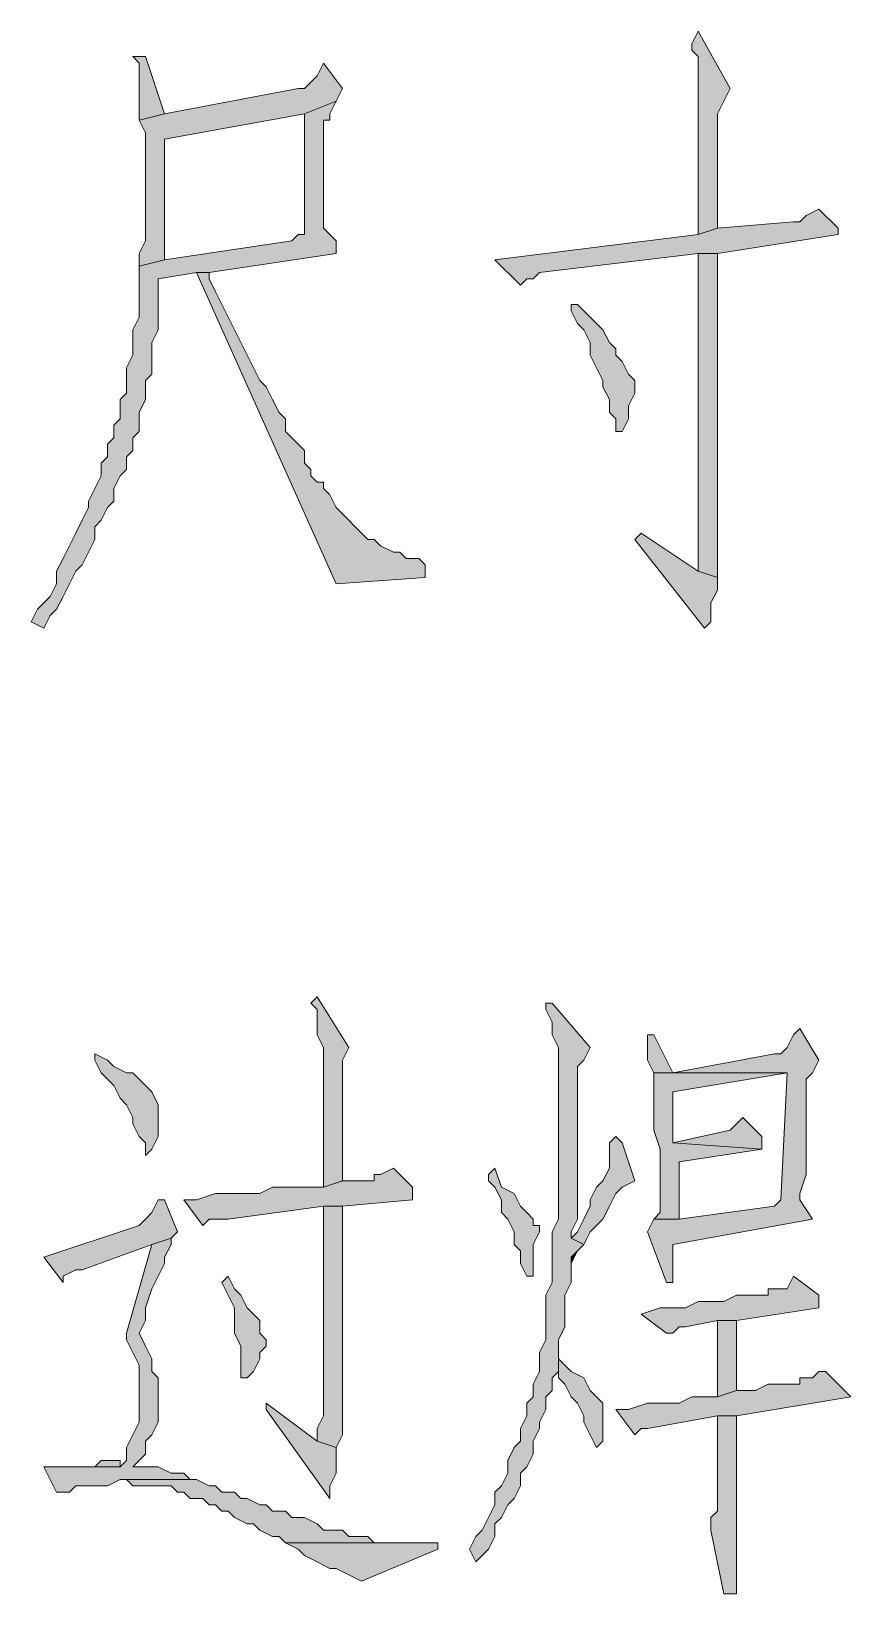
# Model space of a CAD drawing. Header units: millimetres. Extents: x 24 to 410, y 10 to 282.
# Drawn here: x 326.52 to 331.98, y 53.21 to 63.63 of the extents above; entities that cross this region are included whole.
import ezdxf

# ---------------------------------------------------------------- set-up
doc = ezdxf.new("R2010")
doc.units = ezdxf.units.MM

msp = doc.modelspace()

# ---------------------------------------------------------------- hatches: boundary and pattern name
h = msp.add_hatch(color=256)
h.dxf.hatch_style = 2
h.paths.add_polyline_path([(330.962, 63.627), (330.919667, 63.542333), (330.919667, 63.5), (330.962, 63.457667), (330.962, 62.272333), (331.089, 62.314667), (331.089, 63.034333), (331.089, 63.076667), (331.131333, 63.161333), (331.173667, 63.246)])
h = msp.add_hatch(color=256)
h.dxf.hatch_style = 2
h.paths.add_polyline_path([(327.279, 63.457667), (327.194333, 63.457667), (327.236667, 63.415333), (327.236667, 63.034333), (327.406, 63.076667)])
h = msp.add_hatch(color=256)
h.dxf.hatch_style = 2
h.paths.add_polyline_path([(328.464333, 63.415333), (328.422, 63.330667), (328.379667, 63.288333), (328.337333, 63.246), (328.295, 63.246), (327.406, 63.076667), (327.236667, 63.034333), (327.279, 62.949667), (327.279, 62.23), (327.236667, 62.145333), (327.236667, 62.060667), (327.406, 62.103), (327.406, 62.653333), (327.406, 62.780333), (327.406, 62.907333), (328.337333, 63.076667), (328.549, 63.161333), (328.591333, 63.246)])
h = msp.add_hatch(color=256)
h.dxf.hatch_style = 2
h.paths.add_polyline_path([(328.549, 63.161333), (328.337333, 63.076667), (328.337333, 62.272333), (328.295, 62.272333), (328.252667, 62.23), (327.406, 62.103), (327.236667, 62.060667), (327.236667, 61.722), (327.194333, 61.637333), (327.194333, 61.468), (327.152, 61.383333), (327.152, 61.214), (327.109667, 61.171667), (327.109667, 61.044667), (327.067333, 61.002333), (327.067333, 60.917667), (327.025, 60.875333), (327.025, 60.790667), (326.982667, 60.748333), (326.982667, 60.663667), (326.940333, 60.579), (326.898, 60.494333), (326.898, 60.452), (326.855667, 60.367333), (326.813333, 60.282667), (326.771, 60.198), (326.728667, 60.113333), (326.686333, 60.028667), (326.686333, 59.944), (326.644, 59.859333), (326.559333, 59.774667), (326.517, 59.69), (326.601667, 59.647667), (326.644, 59.732333), (326.686333, 59.774667), (326.728667, 59.859333), (326.771, 59.944), (326.813333, 60.028667), (326.855667, 60.071), (326.898, 60.155667), (326.940333, 60.240333), (326.940333, 60.325), (326.982667, 60.367333), (327.025, 60.452), (327.067333, 60.494333), (327.067333, 60.579), (327.109667, 60.663667), (327.152, 60.706), (327.152, 60.790667), (327.194333, 60.833), (327.194333, 60.917667), (327.236667, 60.96), (327.236667, 61.087), (327.279, 61.171667), (327.279, 61.298667), (327.321333, 61.341), (327.321333, 61.552667), (327.363667, 61.637333), (327.363667, 61.976), (327.617667, 62.018333), (327.702333, 62.018333), (328.549, 62.145333), (328.549, 62.23), (328.464333, 62.314667), (328.464333, 63.034333), (328.506667, 63.034333), (328.506667, 63.076667)])
h = msp.add_hatch(color=256)
h.dxf.hatch_style = 2
h.paths.add_polyline_path([(331.766333, 62.441667), (331.681667, 62.399333), (331.639333, 62.357), (331.597, 62.357), (331.089, 62.314667), (330.962, 62.272333), (329.607333, 62.103), (329.776667, 61.933667), (329.819, 61.976), (329.861333, 61.976), (329.903667, 62.018333), (330.962, 62.145333), (331.089, 62.145333), (331.893333, 62.272333), (331.893333, 62.314667)])
h = msp.add_hatch(color=256)
h.dxf.hatch_style = 2
h.paths.add_polyline_path([(331.089, 62.145333), (330.962, 62.145333), (330.962, 60.367333), (330.962, 60.028667), (331.089, 59.986333)])
h = msp.add_hatch(color=256)
h.dxf.hatch_style = 2
h.paths.add_polyline_path([(327.702333, 62.018333), (327.617667, 62.018333), (328.549, 59.944), (329.141667, 59.986333), (329.141667, 60.071), (329.099333, 60.113333), (329.014667, 60.113333), (328.972333, 60.155667), (328.93, 60.155667), (328.845333, 60.198), (328.803, 60.240333), (328.760667, 60.240333), (328.718333, 60.282667), (328.676, 60.325), (328.633667, 60.367333), (328.591333, 60.409667), (328.549, 60.452), (328.506667, 60.536667), (328.464333, 60.579), (328.464333, 60.621333), (328.422, 60.621333), (328.379667, 60.663667), (328.379667, 60.706), (328.337333, 60.748333), (328.337333, 60.833), (328.295, 60.875333), (328.252667, 60.917667), (328.210333, 60.96), (328.210333, 61.044667), (328.168, 61.087), (328.125667, 61.171667), (328.083333, 61.256333), (328.041, 61.298667), (327.998667, 61.383333), (327.956333, 61.468), (327.914, 61.552667), (327.871667, 61.637333), (327.829333, 61.722), (327.787, 61.806667), (327.744667, 61.891333), (327.702333, 61.976)])
h = msp.add_hatch(color=256)
h.dxf.hatch_style = 2
h.paths.add_polyline_path([(330.157667, 61.806667), (330.115333, 61.806667), (330.115333, 61.764333), (330.157667, 61.679667), (330.2, 61.637333), (330.242333, 61.552667), (330.242333, 61.468), (330.284667, 61.383333), (330.327, 61.298667), (330.327, 61.256333), (330.369333, 61.171667), (330.369333, 61.087), (330.411667, 61.044667), (330.411667, 60.96), (330.454, 60.96), (330.496333, 61.044667), (330.496333, 61.129333), (330.538667, 61.214), (330.538667, 61.298667), (330.496333, 61.341), (330.454, 61.425667), (330.411667, 61.468), (330.411667, 61.510333), (330.369333, 61.552667), (330.327, 61.637333), (330.284667, 61.679667), (330.2, 61.764333)])
h = msp.add_hatch(color=256)
h.dxf.hatch_style = 2
h.paths.add_polyline_path([(330.581, 60.282667), (330.538667, 60.240333), (331.004333, 59.647667), (331.046667, 59.69), (331.046667, 59.817), (331.089, 59.901667), (331.089, 59.986333), (330.962, 60.028667)])
h = msp.add_hatch(color=256)
h.dxf.hatch_style = 2
h.paths.add_polyline_path([(328.422, 57.192333), (328.379667, 57.15), (328.422, 57.107667), (328.422, 56.938333), (328.464333, 56.853667), (328.464333, 55.922333), (328.591333, 55.964667), (328.591333, 56.684333), (328.591333, 56.769), (328.633667, 56.853667)])
h = msp.add_hatch(color=256)
h.dxf.hatch_style = 2
h.paths.add_polyline_path([(329.988333, 57.15), (329.946, 57.15), (329.946, 57.107667), (329.988333, 57.023), (329.988333, 56.938333), (330.030667, 56.853667), (330.030667, 55.710667), (329.988333, 55.626), (329.988333, 55.372), (329.988333, 55.287333), (329.946, 55.202667), (329.946, 54.906333), (329.903667, 54.821667), (329.903667, 54.694667), (329.861333, 54.61), (329.861333, 54.525333), (329.819, 54.483), (329.819, 54.398333), (329.776667, 54.313667), (329.776667, 54.229), (329.734333, 54.186667), (329.692, 54.102), (329.692, 54.017333), (329.649667, 53.932667), (329.607333, 53.890333), (329.607333, 53.805667), (329.565, 53.721), (329.522667, 53.636333), (329.480333, 53.594), (329.438, 53.509333), (329.480333, 53.424667), (329.522667, 53.467), (329.565, 53.509333), (329.607333, 53.594), (329.607333, 53.678667), (329.649667, 53.721), (329.692, 53.805667), (329.734333, 53.848), (329.776667, 53.932667), (329.776667, 54.017333), (329.819, 54.059667), (329.861333, 54.144333), (329.861333, 54.229), (329.903667, 54.313667), (329.903667, 54.356), (329.946, 54.440667), (329.946, 54.525333), (329.988333, 54.567667), (329.988333, 54.652333), (330.030667, 54.694667), (330.030667, 54.906333), (330.073, 54.991), (330.073, 55.202667), (330.115333, 55.287333), (330.115333, 55.456667), (330.157667, 55.499), (330.2, 55.541333), (330.115333, 55.583667), (330.115333, 55.626), (330.157667, 55.710667), (330.157667, 56.726667), (330.2, 56.769), (330.242333, 56.853667)])
h = msp.add_hatch(color=256)
h.dxf.hatch_style = 2
h.paths.add_polyline_path([(331.639333, 56.980667), (331.597, 56.938333), (331.554667, 56.853667), (331.512333, 56.811333), (331.47, 56.811333), (330.792667, 56.684333), (330.665667, 56.684333), (331.554667, 56.684333), (331.512333, 55.837667), (331.47, 55.795333), (330.835, 55.710667), (330.665667, 55.710667), (330.623333, 55.626), (330.750333, 55.287333), (330.792667, 55.287333), (330.792667, 55.329667), (330.792667, 55.541333), (331.724, 55.710667), (331.639333, 55.837667), (331.639333, 55.88), (331.681667, 56.007), (331.681667, 56.134), (331.681667, 56.642), (331.724, 56.684333), (331.766333, 56.769)])
h = msp.add_hatch(color=256)
h.dxf.hatch_style = 2
h.paths.add_polyline_path([(330.665667, 56.938333), (330.623333, 56.938333), (330.623333, 56.896), (330.623333, 56.769), (330.665667, 56.684333), (330.792667, 56.684333)])
h = msp.add_hatch(color=256)
h.dxf.hatch_style = 2
h.paths.add_polyline_path([(326.940333, 56.811333), (326.940333, 56.769), (326.982667, 56.684333), (327.025, 56.642), (327.067333, 56.599667), (327.109667, 56.515), (327.152, 56.472667), (327.194333, 56.388), (327.194333, 56.345667), (327.236667, 56.261), (327.279, 56.218667), (327.279, 56.134), (327.321333, 56.176333), (327.363667, 56.261), (327.363667, 56.472667), (327.321333, 56.557333), (327.279, 56.599667), (327.236667, 56.642), (327.194333, 56.684333), (327.152, 56.684333), (327.067333, 56.726667), (327.025, 56.769)])
h = msp.add_hatch(color=256)
h.dxf.hatch_style = 2
h.paths.add_polyline_path([(330.665667, 56.684333), (330.665667, 56.303333), (330.708, 56.176333), (330.708, 55.753), (330.665667, 55.710667), (330.835, 55.710667), (330.835, 55.753), (330.835, 56.091667), (331.385333, 56.176333), (330.792667, 56.218667), (330.792667, 56.430333), (330.792667, 56.557333), (331.554667, 56.684333)])
h = msp.add_hatch(color=256)
h.dxf.hatch_style = 2
h.paths.add_polyline_path([(331.258333, 56.388), (331.216, 56.345667), (331.173667, 56.303333), (330.792667, 56.218667), (331.385333, 56.176333), (331.385333, 56.261)])
h = msp.add_hatch(color=256)
h.dxf.hatch_style = 2
h.paths.add_polyline_path([(330.411667, 56.261), (330.369333, 56.218667), (330.369333, 56.049333), (330.327, 55.964667), (330.284667, 55.922333), (330.242333, 55.837667), (330.242333, 55.795333), (330.2, 55.710667), (330.157667, 55.626), (330.115333, 55.583667), (330.2, 55.541333), (330.242333, 55.626), (330.284667, 55.668333), (330.327, 55.710667), (330.369333, 55.795333), (330.411667, 55.88), (330.454, 55.922333), (330.538667, 55.964667), (330.454, 56.218667)])
h = msp.add_hatch(color=256)
h.dxf.hatch_style = 2
h.paths.add_polyline_path([(328.93, 56.049333), (328.845333, 56.007), (328.803, 56.007), (328.803, 55.964667), (328.591333, 55.964667), (328.464333, 55.922333), (328.125667, 55.922333), (328.041, 55.88), (327.744667, 55.88), (327.617667, 55.837667), (327.533, 55.837667), (327.66, 55.668333), (327.702333, 55.710667), (327.829333, 55.710667), (328.464333, 55.795333), (328.591333, 55.795333), (329.057, 55.837667), (329.057, 55.922333)])
h = msp.add_hatch(color=256)
h.dxf.hatch_style = 2
h.paths.add_polyline_path([(329.607333, 56.049333), (329.565, 56.007), (329.565, 55.964667), (329.607333, 55.922333), (329.649667, 55.837667), (329.649667, 55.753), (329.692, 55.710667), (329.734333, 55.626), (329.734333, 55.541333), (329.776667, 55.499), (329.776667, 55.414333), (329.819, 55.329667), (329.861333, 55.329667), (329.861333, 55.456667), (329.861333, 55.541333), (329.903667, 55.626), (329.903667, 55.668333), (329.861333, 55.668333), (329.861333, 55.710667), (329.819, 55.753), (329.776667, 55.795333), (329.734333, 55.88), (329.649667, 55.922333)])
h = msp.add_hatch(color=256)
h.dxf.hatch_style = 2
h.paths.add_polyline_path([(327.406, 55.837667), (327.363667, 55.837667), (327.321333, 55.753), (327.279, 55.710667), (327.236667, 55.668333), (326.601667, 55.456667), (326.728667, 55.287333), (326.728667, 55.329667), (326.813333, 55.372), (326.855667, 55.372), (327.321333, 55.541333), (327.448333, 55.583667), (327.490667, 55.626)])
h = msp.add_hatch(color=256)
h.dxf.hatch_style = 2
h.paths.add_polyline_path([(328.591333, 55.795333), (328.464333, 55.795333), (328.464333, 54.525333), (328.464333, 54.398333), (328.422, 54.313667), (328.422, 54.229), (328.549, 54.186667), (328.591333, 54.271333)])
h = msp.add_hatch(color=256)
h.dxf.hatch_style = 2
h.paths.add_polyline_path([(327.448333, 55.583667), (327.321333, 55.541333), (327.152, 54.948667), (327.152, 54.906333), (327.194333, 54.821667), (327.236667, 54.737), (327.236667, 54.356), (327.194333, 54.271333), (327.152, 54.186667), (327.152, 54.102), (327.109667, 54.059667), (326.601667, 54.059667), (326.686333, 53.890333), (326.771, 53.890333), (326.813333, 53.932667), (326.855667, 53.932667), (327.025, 53.932667), (327.109667, 53.975), (327.617667, 53.975), (327.575333, 53.975), (327.533, 54.017333), (327.448333, 54.017333), (327.363667, 54.059667), (327.194333, 54.059667), (327.279, 54.144333), (327.279, 54.229), (327.321333, 54.271333), (327.363667, 54.356), (327.363667, 54.652333), (327.321333, 54.694667), (327.321333, 54.779333), (327.279, 54.864), (327.236667, 54.948667), (327.279, 55.033333), (327.279, 55.118), (327.321333, 55.245), (327.363667, 55.329667), (327.406, 55.414333), (327.406, 55.456667), (327.448333, 55.541333)])
h = msp.add_hatch(color=256)
h.dxf.hatch_style = 2
h.paths.add_polyline_path([(330.157667, 55.499), (330.115333, 55.456667), (330.115333, 55.414333)])
h = msp.add_hatch(color=256)
h.dxf.hatch_style = 2
h.paths.add_polyline_path([(327.829333, 55.329667), (327.787, 55.287333), (327.829333, 55.202667), (327.871667, 55.118), (327.871667, 54.948667), (327.914, 54.864), (327.914, 54.652333), (327.956333, 54.652333), (327.998667, 54.694667), (328.041, 54.779333), (328.041, 54.821667), (328.083333, 54.864), (328.083333, 54.906333), (328.041, 54.948667), (328.041, 55.033333), (327.998667, 55.075667), (327.956333, 55.118), (327.914, 55.202667), (327.871667, 55.245)])
h = msp.add_hatch(color=256)
h.dxf.hatch_style = 2
h.paths.add_polyline_path([(331.597, 55.329667), (331.554667, 55.245), (331.427667, 55.245), (331.427667, 55.202667), (331.216, 55.202667), (331.131333, 55.160333), (330.962, 55.160333), (330.877333, 55.118), (330.708, 55.118), (330.581, 55.075667), (330.750333, 54.948667), (330.792667, 54.948667), (330.835, 54.991), (330.877333, 54.991), (331.089, 55.033333), (331.216, 55.033333), (331.766333, 55.118), (331.766333, 55.202667)])
h = msp.add_hatch(color=256)
h.dxf.hatch_style = 2
h.paths.add_polyline_path([(331.216, 55.033333), (331.089, 55.033333), (331.089, 54.948667), (331.089, 54.525333), (331.216, 54.567667)])
h = msp.add_hatch(color=256)
h.dxf.hatch_style = 2
h.paths.add_polyline_path([(330.030667, 54.779333), (330.030667, 54.652333), (330.073, 54.61), (330.115333, 54.525333), (330.157667, 54.483), (330.2, 54.398333), (330.2, 54.356), (330.242333, 54.271333), (330.284667, 54.186667), (330.327, 54.229), (330.327, 54.483), (330.284667, 54.525333), (330.242333, 54.567667), (330.2, 54.652333), (330.115333, 54.694667)])
h = msp.add_hatch(color=256)
h.dxf.hatch_style = 2
h.paths.add_polyline_path([(331.808667, 54.694667), (331.766333, 54.694667), (331.724, 54.652333), (331.639333, 54.652333), (331.639333, 54.61), (331.427667, 54.61), (331.343, 54.567667), (331.216, 54.567667), (331.089, 54.525333), (330.919667, 54.525333), (330.835, 54.483), (330.623333, 54.483), (330.496333, 54.440667), (330.411667, 54.440667), (330.538667, 54.271333), (330.581, 54.313667), (330.623333, 54.313667), (331.089, 54.398333), (331.216, 54.398333), (331.978, 54.525333), (331.935667, 54.567667)])
h = msp.add_hatch(color=256)
h.dxf.hatch_style = 2
h.paths.add_polyline_path([(328.083333, 54.483), (328.083333, 54.440667), (328.506667, 53.848), (328.506667, 53.932667), (328.549, 54.017333), (328.549, 54.186667), (328.422, 54.229)])
h = msp.add_hatch(color=256)
h.dxf.hatch_style = 2
h.paths.add_polyline_path([(331.216, 54.398333), (331.089, 54.398333), (331.089, 54.313667), (331.089, 53.763333), (331.046667, 53.721), (331.046667, 53.636333), (331.131333, 53.213), (331.216, 53.213), (331.216, 53.255333), (331.216, 53.763333), (331.216, 53.848)])
h = msp.add_hatch(color=256)
h.dxf.hatch_style = 2
h.paths.add_polyline_path([(327.025, 54.102), (326.982667, 54.102), (326.940333, 54.059667), (327.109667, 54.059667), (327.109667, 54.102)])
h = msp.add_hatch(color=256)
h.dxf.hatch_style = 2
h.paths.add_polyline_path([(327.617667, 53.975), (327.109667, 53.975), (327.152, 53.975), (327.194333, 53.932667), (327.448333, 53.932667), (327.490667, 53.890333), (327.533, 53.890333), (327.575333, 53.848), (327.66, 53.848), (327.702333, 53.805667), (327.744667, 53.805667), (327.787, 53.763333), (327.829333, 53.763333), (327.871667, 53.721), (327.956333, 53.678667), (327.998667, 53.678667), (328.041, 53.636333), (328.125667, 53.594), (328.168, 53.594), (328.210333, 53.551667), (329.099333, 53.551667), (329.014667, 53.551667), (328.803, 53.551667), (328.760667, 53.594), (328.633667, 53.594), (328.591333, 53.636333), (328.464333, 53.636333), (328.422, 53.678667), (328.337333, 53.721), (328.252667, 53.721), (328.210333, 53.763333), (328.125667, 53.763333), (328.083333, 53.805667), (328.041, 53.805667), (327.956333, 53.848), (327.914, 53.848), (327.871667, 53.890333), (327.787, 53.890333), (327.744667, 53.932667), (327.702333, 53.932667)])
h = msp.add_hatch(color=256)
h.dxf.hatch_style = 2
h.paths.add_polyline_path([(329.226333, 53.551667), (328.210333, 53.551667), (328.295, 53.509333), (328.337333, 53.467), (328.422, 53.424667), (328.506667, 53.382333), (328.549, 53.382333), (328.633667, 53.34), (328.718333, 53.297667), (329.226333, 53.509333)])

# ---------------------------------------------------------------- linework, layer by layer
at = {"lineweight": 0}
for points in [[(330.962, 63.627), (330.919667, 63.542333), (330.919667, 63.5), (330.962, 63.457667), (330.962, 62.272333), (331.089, 62.314667), (331.089, 63.034333), (331.089, 63.076667), (331.131333, 63.161333), (331.173667, 63.246)], [(327.279, 63.457667), (327.194333, 63.457667), (327.236667, 63.415333), (327.236667, 63.034333), (327.406, 63.076667)], [(328.464333, 63.415333), (328.422, 63.330667), (328.379667, 63.288333), (328.337333, 63.246), (328.295, 63.246), (327.406, 63.076667), (327.236667, 63.034333), (327.279, 62.949667), (327.279, 62.23), (327.236667, 62.145333), (327.236667, 62.060667), (327.406, 62.103), (327.406, 62.653333), (327.406, 62.780333), (327.406, 62.907333), (328.337333, 63.076667), (328.549, 63.161333), (328.591333, 63.246)], [(328.549, 63.161333), (328.337333, 63.076667), (328.337333, 62.272333), (328.295, 62.272333), (328.252667, 62.23), (327.406, 62.103), (327.236667, 62.060667), (327.236667, 61.722), (327.194333, 61.637333), (327.194333, 61.468), (327.152, 61.383333), (327.152, 61.214), (327.109667, 61.171667), (327.109667, 61.044667), (327.067333, 61.002333), (327.067333, 60.917667), (327.025, 60.875333), (327.025, 60.790667), (326.982667, 60.748333), (326.982667, 60.663667), (326.940333, 60.579), (326.898, 60.494333), (326.898, 60.452), (326.855667, 60.367333), (326.813333, 60.282667), (326.771, 60.198), (326.728667, 60.113333), (326.686333, 60.028667), (326.686333, 59.944), (326.644, 59.859333), (326.559333, 59.774667), (326.517, 59.69), (326.601667, 59.647667), (326.644, 59.732333), (326.686333, 59.774667), (326.728667, 59.859333), (326.771, 59.944), (326.813333, 60.028667), (326.855667, 60.071), (326.898, 60.155667), (326.940333, 60.240333), (326.940333, 60.325), (326.982667, 60.367333), (327.025, 60.452), (327.067333, 60.494333), (327.067333, 60.579), (327.109667, 60.663667), (327.152, 60.706), (327.152, 60.790667), (327.194333, 60.833), (327.194333, 60.917667), (327.236667, 60.96), (327.236667, 61.087), (327.279, 61.171667), (327.279, 61.298667), (327.321333, 61.341), (327.321333, 61.552667), (327.363667, 61.637333), (327.363667, 61.976), (327.617667, 62.018333), (327.702333, 62.018333), (328.549, 62.145333), (328.549, 62.23), (328.464333, 62.314667), (328.464333, 63.034333), (328.506667, 63.034333), (328.506667, 63.076667)], [(331.766333, 62.441667), (331.681667, 62.399333), (331.639333, 62.357), (331.597, 62.357), (331.089, 62.314667), (330.962, 62.272333), (329.607333, 62.103), (329.776667, 61.933667), (329.819, 61.976), (329.861333, 61.976), (329.903667, 62.018333), (330.962, 62.145333), (331.089, 62.145333), (331.893333, 62.272333), (331.893333, 62.314667)], [(331.089, 62.145333), (330.962, 62.145333), (330.962, 60.367333), (330.962, 60.028667), (331.089, 59.986333)], [(327.702333, 62.018333), (327.617667, 62.018333), (328.549, 59.944), (329.141667, 59.986333), (329.141667, 60.071), (329.099333, 60.113333), (329.014667, 60.113333), (328.972333, 60.155667), (328.93, 60.155667), (328.845333, 60.198), (328.803, 60.240333), (328.760667, 60.240333), (328.718333, 60.282667), (328.676, 60.325), (328.633667, 60.367333), (328.591333, 60.409667), (328.549, 60.452), (328.506667, 60.536667), (328.464333, 60.579), (328.464333, 60.621333), (328.422, 60.621333), (328.379667, 60.663667), (328.379667, 60.706), (328.337333, 60.748333), (328.337333, 60.833), (328.295, 60.875333), (328.252667, 60.917667), (328.210333, 60.96), (328.210333, 61.044667), (328.168, 61.087), (328.125667, 61.171667), (328.083333, 61.256333), (328.041, 61.298667), (327.998667, 61.383333), (327.956333, 61.468), (327.914, 61.552667), (327.871667, 61.637333), (327.829333, 61.722), (327.787, 61.806667), (327.744667, 61.891333), (327.702333, 61.976)], [(330.157667, 61.806667), (330.115333, 61.806667), (330.115333, 61.764333), (330.157667, 61.679667), (330.2, 61.637333), (330.242333, 61.552667), (330.242333, 61.468), (330.284667, 61.383333), (330.327, 61.298667), (330.327, 61.256333), (330.369333, 61.171667), (330.369333, 61.087), (330.411667, 61.044667), (330.411667, 60.96), (330.454, 60.96), (330.496333, 61.044667), (330.496333, 61.129333), (330.538667, 61.214), (330.538667, 61.298667), (330.496333, 61.341), (330.454, 61.425667), (330.411667, 61.468), (330.411667, 61.510333), (330.369333, 61.552667), (330.327, 61.637333), (330.284667, 61.679667), (330.2, 61.764333)], [(330.581, 60.282667), (330.538667, 60.240333), (331.004333, 59.647667), (331.046667, 59.69), (331.046667, 59.817), (331.089, 59.901667), (331.089, 59.986333), (330.962, 60.028667)], [(328.422, 57.192333), (328.379667, 57.15), (328.422, 57.107667), (328.422, 56.938333), (328.464333, 56.853667), (328.464333, 55.922333), (328.591333, 55.964667), (328.591333, 56.684333), (328.591333, 56.769), (328.633667, 56.853667)], [(329.988333, 57.15), (329.946, 57.15), (329.946, 57.107667), (329.988333, 57.023), (329.988333, 56.938333), (330.030667, 56.853667), (330.030667, 55.710667), (329.988333, 55.626), (329.988333, 55.372), (329.988333, 55.287333), (329.946, 55.202667), (329.946, 54.906333), (329.903667, 54.821667), (329.903667, 54.694667), (329.861333, 54.61), (329.861333, 54.525333), (329.819, 54.483), (329.819, 54.398333), (329.776667, 54.313667), (329.776667, 54.229), (329.734333, 54.186667), (329.692, 54.102), (329.692, 54.017333), (329.649667, 53.932667), (329.607333, 53.890333), (329.607333, 53.805667), (329.565, 53.721), (329.522667, 53.636333), (329.480333, 53.594), (329.438, 53.509333), (329.480333, 53.424667), (329.522667, 53.467), (329.565, 53.509333), (329.607333, 53.594), (329.607333, 53.678667), (329.649667, 53.721), (329.692, 53.805667), (329.734333, 53.848), (329.776667, 53.932667), (329.776667, 54.017333), (329.819, 54.059667), (329.861333, 54.144333), (329.861333, 54.229), (329.903667, 54.313667), (329.903667, 54.356), (329.946, 54.440667), (329.946, 54.525333), (329.988333, 54.567667), (329.988333, 54.652333), (330.030667, 54.694667), (330.030667, 54.906333), (330.073, 54.991), (330.073, 55.202667), (330.115333, 55.287333), (330.115333, 55.456667), (330.157667, 55.499), (330.2, 55.541333), (330.115333, 55.583667), (330.115333, 55.626), (330.157667, 55.710667), (330.157667, 56.726667), (330.2, 56.769), (330.242333, 56.853667)], [(331.639333, 56.980667), (331.597, 56.938333), (331.554667, 56.853667), (331.512333, 56.811333), (331.47, 56.811333), (330.792667, 56.684333), (330.665667, 56.684333), (331.554667, 56.684333), (331.512333, 55.837667), (331.47, 55.795333), (330.835, 55.710667), (330.665667, 55.710667), (330.623333, 55.626), (330.750333, 55.287333), (330.792667, 55.287333), (330.792667, 55.329667), (330.792667, 55.541333), (331.724, 55.710667), (331.639333, 55.837667), (331.639333, 55.88), (331.681667, 56.007), (331.681667, 56.134), (331.681667, 56.642), (331.724, 56.684333), (331.766333, 56.769)], [(330.665667, 56.938333), (330.623333, 56.938333), (330.623333, 56.896), (330.623333, 56.769), (330.665667, 56.684333), (330.792667, 56.684333)], [(326.940333, 56.811333), (326.940333, 56.769), (326.982667, 56.684333), (327.025, 56.642), (327.067333, 56.599667), (327.109667, 56.515), (327.152, 56.472667), (327.194333, 56.388), (327.194333, 56.345667), (327.236667, 56.261), (327.279, 56.218667), (327.279, 56.134), (327.321333, 56.176333), (327.363667, 56.261), (327.363667, 56.472667), (327.321333, 56.557333), (327.279, 56.599667), (327.236667, 56.642), (327.194333, 56.684333), (327.152, 56.684333), (327.067333, 56.726667), (327.025, 56.769)], [(330.665667, 56.684333), (330.665667, 56.303333), (330.708, 56.176333), (330.708, 55.753), (330.665667, 55.710667), (330.835, 55.710667), (330.835, 55.753), (330.835, 56.091667), (331.385333, 56.176333), (330.792667, 56.218667), (330.792667, 56.430333), (330.792667, 56.557333), (331.554667, 56.684333)], [(331.258333, 56.388), (331.216, 56.345667), (331.173667, 56.303333), (330.792667, 56.218667), (331.385333, 56.176333), (331.385333, 56.261)], [(330.411667, 56.261), (330.369333, 56.218667), (330.369333, 56.049333), (330.327, 55.964667), (330.284667, 55.922333), (330.242333, 55.837667), (330.242333, 55.795333), (330.2, 55.710667), (330.157667, 55.626), (330.115333, 55.583667), (330.2, 55.541333), (330.242333, 55.626), (330.284667, 55.668333), (330.327, 55.710667), (330.369333, 55.795333), (330.411667, 55.88), (330.454, 55.922333), (330.538667, 55.964667), (330.454, 56.218667)], [(328.93, 56.049333), (328.845333, 56.007), (328.803, 56.007), (328.803, 55.964667), (328.591333, 55.964667), (328.464333, 55.922333), (328.125667, 55.922333), (328.041, 55.88), (327.744667, 55.88), (327.617667, 55.837667), (327.533, 55.837667), (327.66, 55.668333), (327.702333, 55.710667), (327.829333, 55.710667), (328.464333, 55.795333), (328.591333, 55.795333), (329.057, 55.837667), (329.057, 55.922333)], [(329.607333, 56.049333), (329.565, 56.007), (329.565, 55.964667), (329.607333, 55.922333), (329.649667, 55.837667), (329.649667, 55.753), (329.692, 55.710667), (329.734333, 55.626), (329.734333, 55.541333), (329.776667, 55.499), (329.776667, 55.414333), (329.819, 55.329667), (329.861333, 55.329667), (329.861333, 55.456667), (329.861333, 55.541333), (329.903667, 55.626), (329.903667, 55.668333), (329.861333, 55.668333), (329.861333, 55.710667), (329.819, 55.753), (329.776667, 55.795333), (329.734333, 55.88), (329.649667, 55.922333)], [(327.406, 55.837667), (327.363667, 55.837667), (327.321333, 55.753), (327.279, 55.710667), (327.236667, 55.668333), (326.601667, 55.456667), (326.728667, 55.287333), (326.728667, 55.329667), (326.813333, 55.372), (326.855667, 55.372), (327.321333, 55.541333), (327.448333, 55.583667), (327.490667, 55.626)], [(328.591333, 55.795333), (328.464333, 55.795333), (328.464333, 54.525333), (328.464333, 54.398333), (328.422, 54.313667), (328.422, 54.229), (328.549, 54.186667), (328.591333, 54.271333)], [(327.448333, 55.583667), (327.321333, 55.541333), (327.152, 54.948667), (327.152, 54.906333), (327.194333, 54.821667), (327.236667, 54.737), (327.236667, 54.356), (327.194333, 54.271333), (327.152, 54.186667), (327.152, 54.102), (327.109667, 54.059667), (326.601667, 54.059667), (326.686333, 53.890333), (326.771, 53.890333), (326.813333, 53.932667), (326.855667, 53.932667), (327.025, 53.932667), (327.109667, 53.975), (327.617667, 53.975), (327.575333, 53.975), (327.533, 54.017333), (327.448333, 54.017333), (327.363667, 54.059667), (327.194333, 54.059667), (327.279, 54.144333), (327.279, 54.229), (327.321333, 54.271333), (327.363667, 54.356), (327.363667, 54.652333), (327.321333, 54.694667), (327.321333, 54.779333), (327.279, 54.864), (327.236667, 54.948667), (327.279, 55.033333), (327.279, 55.118), (327.321333, 55.245), (327.363667, 55.329667), (327.406, 55.414333), (327.406, 55.456667), (327.448333, 55.541333)], [(330.157667, 55.499), (330.115333, 55.456667), (330.115333, 55.414333)], [(327.829333, 55.329667), (327.787, 55.287333), (327.829333, 55.202667), (327.871667, 55.118), (327.871667, 54.948667), (327.914, 54.864), (327.914, 54.652333), (327.956333, 54.652333), (327.998667, 54.694667), (328.041, 54.779333), (328.041, 54.821667), (328.083333, 54.864), (328.083333, 54.906333), (328.041, 54.948667), (328.041, 55.033333), (327.998667, 55.075667), (327.956333, 55.118), (327.914, 55.202667), (327.871667, 55.245)], [(331.597, 55.329667), (331.554667, 55.245), (331.427667, 55.245), (331.427667, 55.202667), (331.216, 55.202667), (331.131333, 55.160333), (330.962, 55.160333), (330.877333, 55.118), (330.708, 55.118), (330.581, 55.075667), (330.750333, 54.948667), (330.792667, 54.948667), (330.835, 54.991), (330.877333, 54.991), (331.089, 55.033333), (331.216, 55.033333), (331.766333, 55.118), (331.766333, 55.202667)], [(331.216, 55.033333), (331.089, 55.033333), (331.089, 54.948667), (331.089, 54.525333), (331.216, 54.567667)], [(330.030667, 54.779333), (330.030667, 54.652333), (330.073, 54.61), (330.115333, 54.525333), (330.157667, 54.483), (330.2, 54.398333), (330.2, 54.356), (330.242333, 54.271333), (330.284667, 54.186667), (330.327, 54.229), (330.327, 54.483), (330.284667, 54.525333), (330.242333, 54.567667), (330.2, 54.652333), (330.115333, 54.694667)], [(331.808667, 54.694667), (331.766333, 54.694667), (331.724, 54.652333), (331.639333, 54.652333), (331.639333, 54.61), (331.427667, 54.61), (331.343, 54.567667), (331.216, 54.567667), (331.089, 54.525333), (330.919667, 54.525333), (330.835, 54.483), (330.623333, 54.483), (330.496333, 54.440667), (330.411667, 54.440667), (330.538667, 54.271333), (330.581, 54.313667), (330.623333, 54.313667), (331.089, 54.398333), (331.216, 54.398333), (331.978, 54.525333), (331.935667, 54.567667)], [(328.083333, 54.483), (328.083333, 54.440667), (328.506667, 53.848), (328.506667, 53.932667), (328.549, 54.017333), (328.549, 54.186667), (328.422, 54.229)], [(331.216, 54.398333), (331.089, 54.398333), (331.089, 54.313667), (331.089, 53.763333), (331.046667, 53.721), (331.046667, 53.636333), (331.131333, 53.213), (331.216, 53.213), (331.216, 53.255333), (331.216, 53.763333), (331.216, 53.848)], [(327.025, 54.102), (326.982667, 54.102), (326.940333, 54.059667), (327.109667, 54.059667), (327.109667, 54.102)], [(327.617667, 53.975), (327.109667, 53.975), (327.152, 53.975), (327.194333, 53.932667), (327.448333, 53.932667), (327.490667, 53.890333), (327.533, 53.890333), (327.575333, 53.848), (327.66, 53.848), (327.702333, 53.805667), (327.744667, 53.805667), (327.787, 53.763333), (327.829333, 53.763333), (327.871667, 53.721), (327.956333, 53.678667), (327.998667, 53.678667), (328.041, 53.636333), (328.125667, 53.594), (328.168, 53.594), (328.210333, 53.551667), (329.099333, 53.551667), (329.014667, 53.551667), (328.803, 53.551667), (328.760667, 53.594), (328.633667, 53.594), (328.591333, 53.636333), (328.464333, 53.636333), (328.422, 53.678667), (328.337333, 53.721), (328.252667, 53.721), (328.210333, 53.763333), (328.125667, 53.763333), (328.083333, 53.805667), (328.041, 53.805667), (327.956333, 53.848), (327.914, 53.848), (327.871667, 53.890333), (327.787, 53.890333), (327.744667, 53.932667), (327.702333, 53.932667)], [(329.226333, 53.551667), (328.210333, 53.551667), (328.295, 53.509333), (328.337333, 53.467), (328.422, 53.424667), (328.506667, 53.382333), (328.549, 53.382333), (328.633667, 53.34), (328.718333, 53.297667), (329.226333, 53.509333)]]:
    msp.add_lwpolyline(points, close=True, dxfattribs=at)

doc.saveas('drawing.dxf')
